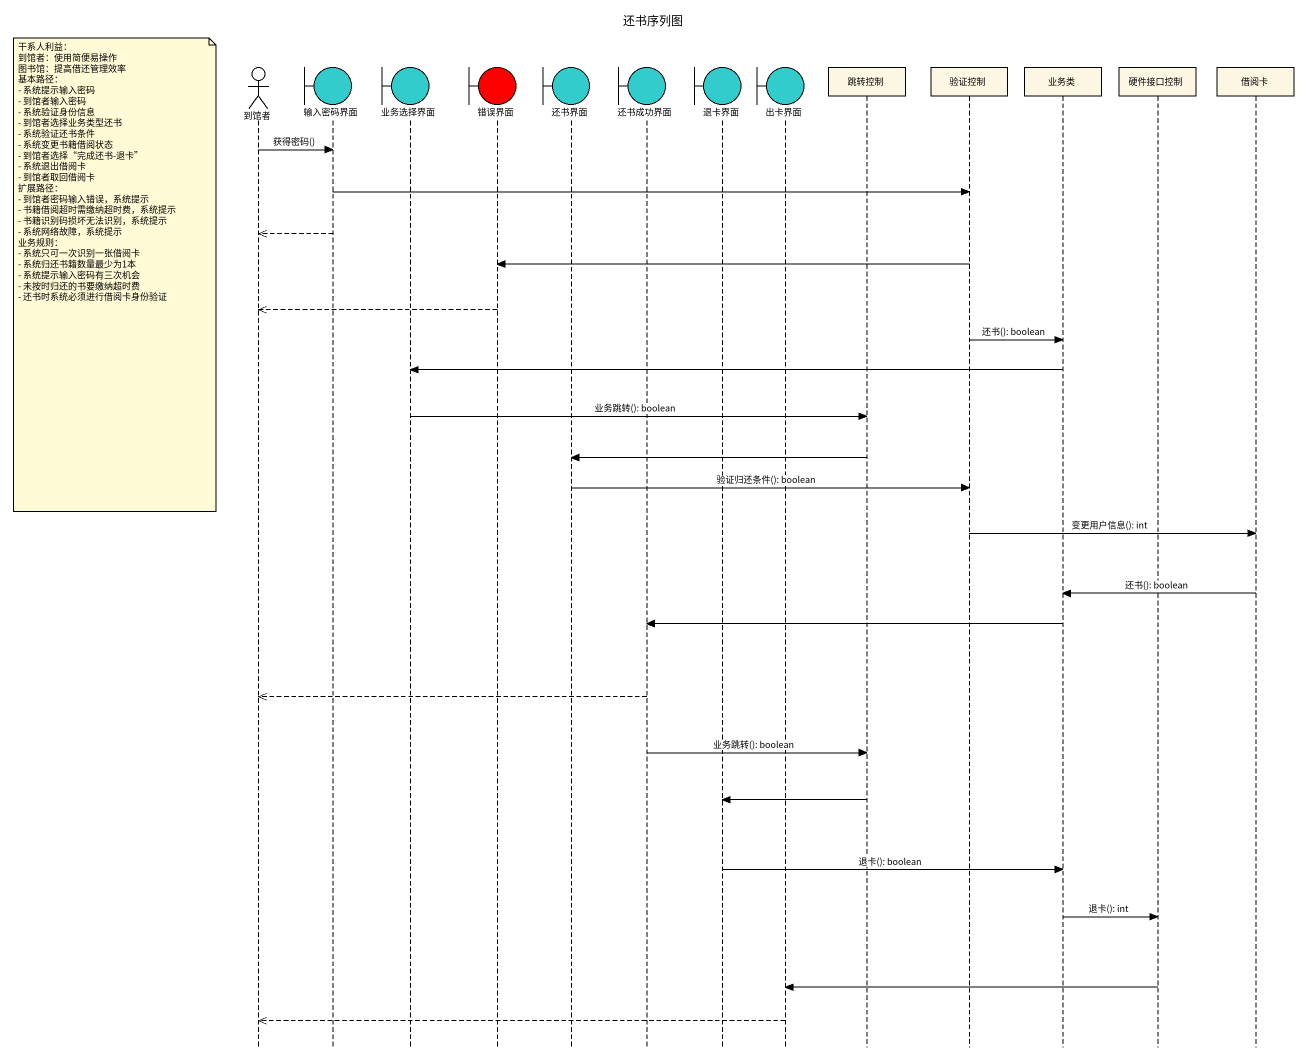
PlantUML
@startuml
title 还书序列图
hide footbox
actor 到馆者
boundary 输入密码界面 #33CCCC
boundary 业务选择界面 #33CCCC
boundary 错误界面 #FF0000
boundary 还书界面 #33CCCC
boundary 还书成功界面 #33CCCC
boundary 退卡界面 #33CCCC
boundary 出卡界面 #33CCCC
participant 跳转控制
participant 验证控制
participant 业务类
participant 硬件接口控制
participant 借阅卡

到馆者 -> 输入密码界面 : 获得密码()
输入密码界面 -> 验证控制
输入密码界面 -->> 到馆者
验证控制 -> 错误界面
note left of 到馆者
  干系人利益：
  到馆者：使用简便易操作
  图书馆：提高借还管理效率
  基本路径：
  - 系统提示输入密码
  - 到馆者输入密码
  - 系统验证身份信息
  - 到馆者选择业务类型还书
  - 系统验证还书条件
  - 系统变更书籍借阅状态
  - 到馆者选择“完成还书-退卡”
  - 系统退出借阅卡
  - 到馆者取回借阅卡
  扩展路径：
  - 到馆者密码输入错误，系统提示
  - 书籍借阅超时需缴纳超时费，系统提示
  - 书籍识别码损坏无法识别，系统提示
  - 系统网络故障，系统提示
  业务规则：
  - 系统只可一次识别一张借阅卡
  - 系统归还书籍数量最少为1本
  - 系统提示输入密码有三次机会
  - 未按时归还的书要缴纳超时费
  - 还书时系统必须进行借阅卡身份验证
end note
错误界面 -->> 到馆者
验证控制 -> 业务类 : 还书(): boolean
业务类 -> 业务选择界面
业务选择界面 -> 跳转控制 : 业务跳转(): boolean
跳转控制 -> 还书界面
还书界面 -> 验证控制 : 验证归还条件(): boolean
验证控制 -> 借阅卡 : 变更用户信息(): int
借阅卡 -> 业务类 : 还书(): boolean
业务类 -> 还书成功界面
还书成功界面 -->> 到馆者
还书成功界面 -> 跳转控制 : 业务跳转(): boolean
跳转控制 -> 退卡界面
退卡界面 -> 业务类 : 退卡(): boolean
业务类 -> 硬件接口控制 : 退卡(): int
硬件接口控制 -> 出卡界面
出卡界面 -->> 到馆者
@enduml
